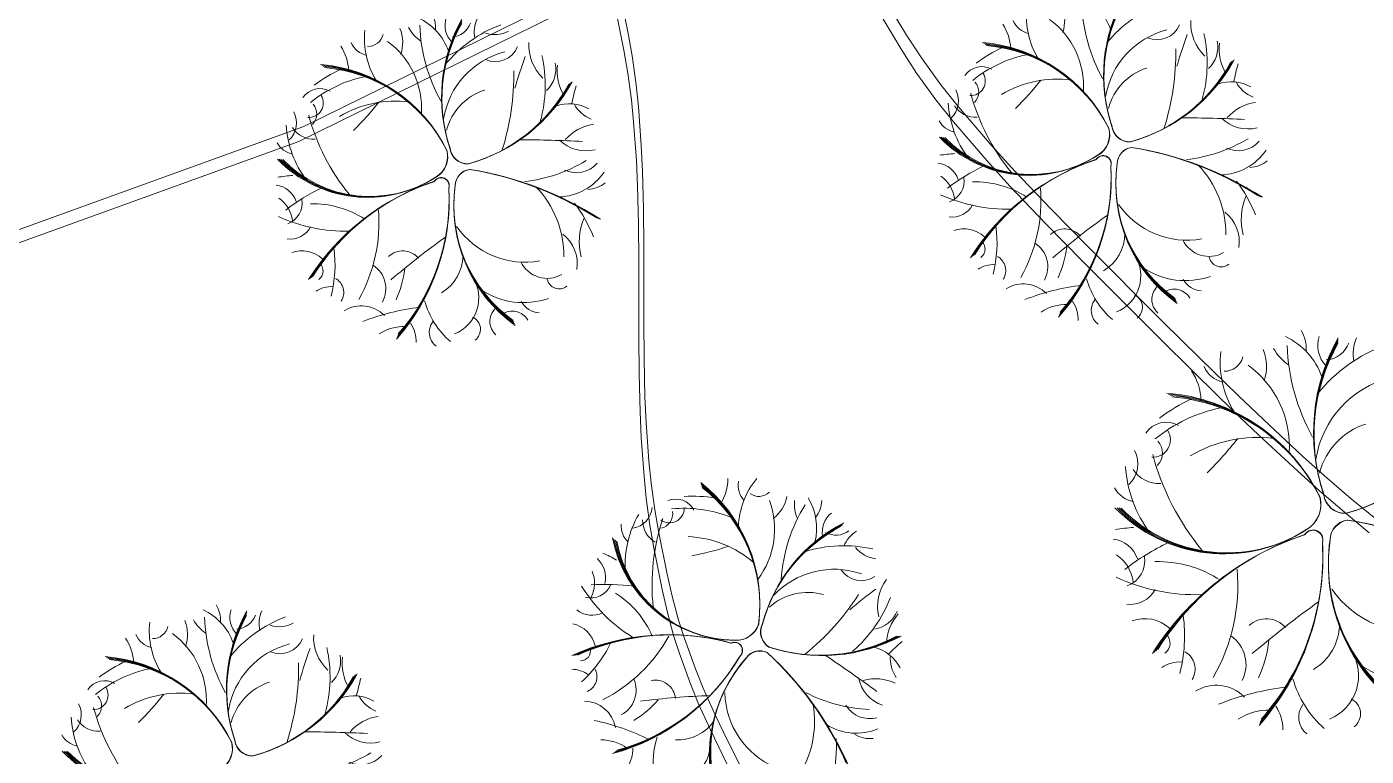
# Model space of a CAD drawing. Header units: metres. Extents: x -1097 to 1588, y -673 to 884.
# Drawn here: x 987.51 to 1029.23, y 579.69 to 602.42 of the extents above; entities that cross this region are included whole.
import ezdxf

# ---------------------------------------------------------------- set-up
doc = ezdxf.new("R2010")
doc.units = ezdxf.units.M
for name, color, linetype, lineweight, plot in [('TERRENO', 188, 'Continuous', 0, False), ('VEGETACION', 85, 'Continuous', 0, False), ('VISTA LEJOS', 7, 'Continuous', 0, False)]:
    doc.layers.add(name, color=color, linetype=linetype, lineweight=lineweight, plot=plot)

msp = doc.modelspace()

# ---------------------------------------------------------------- linework, layer by layer
at = {"layer": 'TERRENO'}
for points in [[(1005.843, 602.983), (1006.102, 601.687)], [(1014.762, 601.687), (1013.984, 602.983)], [(1006.102, 601.687), (1006.227, 600.977)], [(1015.222, 600.977), (1014.762, 601.687)], [(1006.227, 600.977), (1006.342, 600.142)], [(1015.827, 600.142), (1015.222, 600.977)], [(1006.342, 600.142), (1006.409, 599.46)], [(1016.374, 599.46), (1015.827, 600.142)], [(1006.409, 599.46), (1006.496, 598.25)], [(1017.411, 598.25), (1016.374, 599.46)], [(1006.496, 598.25), (1006.534, 597.454)], [(1018.131, 597.454), (1017.411, 598.25)], [(1006.534, 597.454), (1006.563, 596.273)], [(1019.255, 596.273), (1018.131, 597.454)], [(1006.563, 596.273), (1006.573, 595.101)], [(1020.407, 595.101), (1019.255, 596.273)], [(1006.573, 595.101), (1006.573, 592.769)], [(1022.739, 592.769), (1020.407, 595.101)], [(1006.573, 592.769), (1006.582, 591.597)], [(1023.911, 591.607), (1022.739, 592.769)], [(1006.582, 591.597), (1006.611, 590.417)], [(1025.091, 590.455), (1023.911, 591.607)], [(1025.888, 589.697), (1025.091, 590.455)], [(1006.611, 590.417), (1006.649, 589.62)], [(1006.649, 589.62), (1006.736, 588.41)], [(1027.098, 588.573), (1025.888, 589.697)], [(1006.736, 588.41), (1006.803, 587.728)], [(1027.779, 587.959), (1027.098, 588.573)], [(1028.615, 587.239), (1027.779, 587.959)], [(1006.803, 587.728), (1006.918, 586.893)], [(1029.325, 586.653), (1028.615, 587.239)], [(1006.918, 586.893), (1007.043, 586.183)], [(1007.043, 586.183), (1007.302, 584.887)], [(1007.302, 584.887), (1007.456, 584.205)], [(1007.456, 584.205), (1007.657, 583.456)], [(1007.657, 583.456), (1007.84, 582.89)], [(1007.84, 582.89), (1008.185, 581.94)], [(1008.185, 581.94), (1008.425, 581.344)], [(1008.425, 581.344), (1008.8, 580.509)], [(1008.8, 580.509), (1009.184, 579.712)], [(1009.184, 579.712), (1009.962, 578.157)]]:
    msp.add_lwpolyline(points, dxfattribs=at)
at = {"layer": 'VEGETACION'}
for centre, radius, start, end in [((1019.568, 601.751), 1.798, 19.3799, 65.0277), ((1021.125, 602.73), 2.478, 173.7036, -148.3047), ((1018.697, 602.609), 1.142, -18.7133, 22.7547), ((1025.539, 603.32), 5.171, -178.1326, -150.7686), ((1026.03, 600.916), 4.98, 150.7331, -161.4167), ((1025.984, 600.893), 4.93, 150.7331, -161.4167), ((1025.937, 600.871), 4.88, 150.7331, -161.4167), ((1025.891, 600.849), 4.83, 150.7331, -161.4167), ((1024.355, 599.307), 4.128, 110.7626, 140.8488), ((998.945, 601.066), 1.798, 19.3799, 65.0277), ((999.382, 602.392), 0.859, -4.3751, 32.8068), ((1005.407, 600.231), 4.98, 150.7331, -161.4167), ((1005.361, 600.208), 4.93, 150.7331, -161.4167), ((1005.315, 600.186), 4.88, 150.7331, -161.4167), ((1001.303, 602.471), 0.769, 162.6341, -136.29), ((1000.704, 602.765), 0.669, -85.9073, -20.2766), ((1002.442, 602.26), 0.996, 155.9267, -168.1089), ((1018.868, 602.887), 0.693, -156.8216, -102.7882), ((1017.839, 600.555), 2.589, -3.5394, 53.779), ((1025.164, 602.528), 1.399, 176.6602, -133.0871), ((1000.502, 602.045), 2.478, 173.7036, -148.3047), ((998.137, 602.284), 0.479, -91.5673, -13.2579), ((998.074, 601.924), 1.142, -18.7133, 22.7547), ((1000.387, 602.916), 1.118, -152.03, -122.6218), ((1004.916, 602.635), 5.171, -178.1326, -150.7686), ((1005.269, 600.164), 4.83, 150.7331, -161.4167), ((1003.733, 598.622), 4.128, 110.7626, 140.8488), ((1002.078, 603.106), 0.932, -107.8136, -62.3112), ((1016.617, 601.654), 1.544, 3.1897, 33.3637), ((1023.655, 599.823), 2.577, 104.3022, 170.9064), ((1022.717, 602.78), 0.762, -113.016, -23.0588), ((1034.808, 597.993), 11.909, 159.4444, 164.448), ((1020.047, 601.29), 4.231, -15.5135, 12.5466), ((995.994, 600.969), 1.544, 3.1897, 33.3637), ((998.246, 602.202), 0.693, -156.8216, -102.7882), ((997.216, 599.87), 2.589, -3.5394, 53.779), ((1002.094, 602.095), 0.762, -113.016, -23.0588), ((1004.542, 601.843), 1.399, 176.6602, -133.0871), ((1020.279, 596.897), 5.429, 115.84, 126.0473), ((1016.874, 597.102), 4.844, 26.488, 85.2614), ((1016.919, 597.118), 4.795, 26.488, 85.2614), ((1016.965, 597.133), 4.747, 26.488, 85.2614), ((1017.01, 597.149), 4.698, 26.488, 85.2614), ((1015.464, 601.622), 7.836, -17.4611, 0.7999), ((1023.67, 601.79), 0.937, -45.9704, 10.8268), ((1026.168, 601.725), 1.516, 172.9522, -149.5421), ((1003.032, 599.138), 2.577, 104.3022, 170.9064), ((1014.185, 597.308), 11.909, 159.4444, 164.448), ((999.425, 600.605), 4.231, -15.5135, 12.5466), ((1003.048, 601.105), 0.937, -45.9704, 10.8268), ((1019.453, 597.702), 3.928, 101.8229, 129.1764), ((1020.518, 603.769), 5.122, -74.6311, -28.7579), ((1020.509, 603.821), 5.175, -74.6311, -28.7579), ((1020.5, 603.874), 5.228, -74.6311, -28.7579), ((1020.49, 603.926), 5.281, -74.6311, -28.7579), ((998.83, 597.017), 3.928, 101.8229, 129.1764), ((999.657, 596.212), 5.429, 115.84, 126.0473), ((996.251, 596.417), 4.844, 26.488, 85.2614), ((996.297, 596.433), 4.795, 26.488, 85.2614), ((996.342, 596.449), 4.747, 26.488, 85.2614), ((996.387, 596.464), 4.698, 26.488, 85.2614), ((994.842, 600.937), 7.836, -17.4611, 0.7999), ((1005.545, 601.04), 1.516, 172.9522, -149.5421), ((1017.258, 600.536), 0.64, 60.4896, 145.8542), ((1016.911, 600.728), 0.453, -93.337, 31.2781), ((1022.948, 599.41), 1.809, 107.819, 165.0507), ((1033.82, 598.836), 8.915, 164.2299, 167.915), ((996.636, 599.851), 0.64, 60.4896, 145.8542), ((1002.325, 598.725), 1.809, 107.819, 165.0507), ((999.896, 603.084), 5.122, -74.6311, -28.7579), ((999.886, 603.136), 5.175, -74.6311, -28.7579), ((999.877, 603.189), 5.228, -74.6311, -28.7579), ((999.868, 603.241), 5.281, -74.6311, -28.7579), ((1013.197, 598.151), 8.915, 164.2299, 167.915), ((1015.805, 600.109), 0.725, -47.0727, 28.0407), ((1016.696, 600.385), 0.464, -44.3593, 41.3924), ((1019.606, 597.406), 3.382, 82.6825, 120.7871), ((1011.733, 606.538), 9.361, -45.3806, -38.1227), ((1025.026, 599.455), 1.25, 60.4793, 109.6306), ((1026.121, 601.221), 1.079, -151.08, -112.5106), ((996.289, 600.043), 0.453, -93.337, 31.2781), ((998.983, 596.721), 3.382, 82.6825, 120.7871), ((991.11, 605.853), 9.361, -45.3806, -38.1227), ((1019.383, 600.228), 3.177, -176.5521, -143.3248), ((1023.186, 602.018), 6.494, -165.075, -140.404), ((1026.002, 598.607), 1.474, 98.7465, 138.355), ((995.182, 599.424), 0.725, -47.0727, 28.0407), ((1002.563, 601.333), 6.494, -165.075, -140.404), ((996.074, 599.7), 0.464, -44.3593, 41.3924), ((1004.403, 598.77), 1.25, 60.4793, 109.6306), ((1005.498, 600.536), 1.079, -151.08, -112.5106), ((1017.062, 600.375), 0.776, -147.6286, -86.1269), ((998.76, 599.543), 3.177, -176.5521, -143.3248), ((996.44, 599.69), 0.776, -147.6286, -86.1269), ((1005.379, 597.922), 1.474, 98.7465, 138.355), ((1016.543, 599.83), 0.707, -150.9131, -100.7918), ((1020.487, 599.062), 0.75, -59.6316, 15.5267), ((1020.496, 599.058), 0.742, -59.6316, 15.5267), ((1020.505, 599.054), 0.735, -59.6316, 15.5267), ((1020.515, 599.05), 0.727, -59.6316, 15.5267), ((1021.868, 599.397), 0.563, -173.0796, -87.7707), ((1021.864, 599.389), 0.557, -173.0796, -87.7707), ((1021.859, 599.382), 0.551, -173.0796, -87.7707), ((1021.854, 599.375), 0.546, -173.0796, -87.7707), ((1023.108, 548.691), 50.894, 87.3706, 89.5682), ((1025.538, 600.37), 1.136, -135.5987, -75.0452), ((995.92, 599.145), 0.707, -150.9131, -100.7918), ((1002.485, 548.007), 50.894, 87.3706, 89.5682), ((1004.916, 599.685), 1.136, -135.5987, -75.0452), ((1018.743, 601.697), 3.908, -135.8986, -57.1106), ((1018.77, 601.667), 3.869, -135.8986, -57.1106), ((1018.797, 601.636), 3.83, -135.8986, -57.1106), ((1018.824, 601.606), 3.791, -135.8986, -57.1106), ((1023.122, 602.939), 4.686, -83.7709, -58.7855), ((1025.246, 599.42), 0.864, -115.4216, -41.3682), ((999.864, 598.377), 0.75, -59.6316, 15.5267), ((999.873, 598.373), 0.742, -59.6316, 15.5267), ((999.883, 598.369), 0.735, -59.6316, 15.5267), ((999.892, 598.365), 0.727, -59.6316, 15.5267), ((1001.245, 598.712), 0.563, -173.0796, -87.7707), ((1001.241, 598.704), 0.557, -173.0796, -87.7707), ((1001.236, 598.697), 0.551, -173.0796, -87.7707), ((1001.232, 598.69), 0.546, -173.0796, -87.7707), ((1016.745, 593.477), 5.002, 93.7471, 99.1785), ((1021.03, 598.139), 0.257, -16.3023, 147.7099), ((1021.034, 598.144), 0.255, -16.3023, 147.7099), ((1021.038, 598.15), 0.252, -16.3023, 147.7099), ((1021.042, 598.155), 0.249, -16.3023, 147.7099), ((1021.988, 598.15), 0.513, 97.6577, 178.4723), ((1021.993, 598.144), 0.518, 97.6577, 178.4723), ((1021.999, 598.139), 0.523, 97.6577, 178.4723), ((1022.005, 598.133), 0.529, 97.6577, 178.4723), ((1020.285, 588.451), 10.337, 57.3651, 80.9064), ((1020.274, 588.345), 10.444, 57.3651, 80.9064), ((1020.262, 588.24), 10.55, 57.3651, 80.9064), ((1020.25, 588.134), 10.657, 57.3651, 80.9064), ((1024.668, 599.532), 1.729, -88.7585, -33.4892), ((998.121, 601.012), 3.908, -135.8986, -57.1106), ((998.148, 600.982), 3.869, -135.8986, -57.1106), ((998.174, 600.951), 3.83, -135.8986, -57.1106), ((998.201, 600.921), 3.791, -135.8986, -57.1106), ((1001.365, 597.465), 0.513, 97.6577, 178.4723), ((1001.371, 597.459), 0.518, 97.6577, 178.4723), ((1001.377, 597.454), 0.523, 97.6577, 178.4723), ((1001.383, 597.448), 0.529, 97.6577, 178.4723), ((999.663, 587.766), 10.337, 57.3651, 80.9064), ((999.651, 587.66), 10.444, 57.3651, 80.9064), ((999.64, 587.555), 10.55, 57.3651, 80.9064), ((999.628, 587.449), 10.657, 57.3651, 80.9064), ((1002.499, 602.254), 4.686, -83.7709, -58.7855), ((1004.624, 598.735), 0.864, -115.4216, -41.3682), ((1015.793, 597.409), 0.769, 18.8941, 82.6604), ((1019.925, 592.596), 6.075, 115.3675, 127.9134), ((1023.108, 591.307), 7.338, 108.2278, 147.7413), ((1023.091, 591.38), 7.265, 108.2278, 147.7413), ((1023.074, 591.454), 7.191, 108.2278, 147.7413), ((1023.057, 591.528), 7.118, 108.2278, 147.7413), ((1014.718, 597.712), 6.568, -41.3673, 3.0982), ((1014.785, 597.722), 6.503, -41.3673, 3.0982), ((1014.852, 597.731), 6.437, -41.3673, 3.0982), ((1014.919, 597.741), 6.371, -41.3673, 3.0982), ((1025.846, 597.542), 4.415, 171.913, -125.4782), ((1025.892, 597.531), 4.461, 171.913, -125.4782), ((1025.938, 597.519), 4.506, 171.913, -125.4782), ((1025.983, 597.507), 4.552, 171.913, -125.4782), ((1021.78, 595.978), 3.076, -0.7301, 43.8737), ((1025.577, 598.928), 0.893, -88.4113, -50.0172), ((996.122, 592.792), 5.002, 93.7471, 99.1785), ((1002.485, 590.622), 7.338, 108.2278, 147.7413), ((1002.468, 590.695), 7.265, 108.2278, 147.7413), ((1002.452, 590.769), 7.191, 108.2278, 147.7413), ((1002.435, 590.843), 7.118, 108.2278, 147.7413), ((1000.407, 597.454), 0.257, -16.3023, 147.7099), ((1000.411, 597.459), 0.255, -16.3023, 147.7099), ((1000.415, 597.465), 0.252, -16.3023, 147.7099), ((1000.419, 597.47), 0.249, -16.3023, 147.7099), ((1004.046, 598.847), 1.729, -88.7585, -33.4892), ((1004.954, 598.243), 0.893, -88.4113, -50.0172), ((1015.383, 596.921), 1.034, 8.0443, 54.7383), ((1016.021, 597.608), 0.683, -69.9695, 9.6095), ((1017.037, 594.629), 2.961, 56.8352, 91.4125), ((1021.214, 594.692), 4.936, 22.1727, 36.2527), ((995.171, 596.724), 0.769, 18.8941, 82.6604), ((999.303, 591.911), 6.075, 115.3675, 127.9134), ((994.095, 597.027), 6.568, -41.3673, 3.0982), ((994.162, 597.037), 6.503, -41.3673, 3.0982), ((994.229, 597.046), 6.437, -41.3673, 3.0982), ((994.296, 597.056), 6.371, -41.3673, 3.0982), ((1005.224, 596.857), 4.415, 171.913, -125.4782), ((1005.269, 596.846), 4.461, 171.913, -125.4782), ((1005.315, 596.834), 4.506, 171.913, -125.4782), ((1005.361, 596.822), 4.552, 171.913, -125.4782), ((1001.157, 595.293), 3.076, -0.7301, 43.8737), ((1018.033, 601.719), 4.982, -114.5265, -88.3348), ((1014.251, 596.999), 4.849, -29.5738, 4.6334), ((1027.28, 596.408), 1.939, 158.2317, -165.9475), ((994.76, 596.236), 1.034, 8.0443, 54.7383), ((995.399, 596.923), 0.683, -69.9695, 9.6095), ((996.414, 593.944), 2.961, 56.8352, 91.4125), ((993.628, 596.314), 4.849, -29.5738, 4.6334), ((1000.592, 594.007), 4.936, 22.1727, 36.2527), ((1016.329, 597.215), 0.727, -96.7983, -28.2853), ((1023.654, 598.371), 2.603, -145.1395, -79.9094), ((997.41, 601.034), 4.982, -114.5265, -88.3348), ((1006.657, 595.723), 1.939, 158.2317, -165.9475), ((1034.867, 577.311), 23.615, 125.3964, 130.683), ((1024.102, 595.714), 1.176, -8.5549, 52.1279), ((995.707, 596.53), 0.727, -96.7983, -28.2853), ((1014.245, 576.626), 23.615, 125.3964, 130.683), ((1003.031, 597.686), 2.603, -145.1395, -79.9094), ((1003.479, 595.029), 1.176, -8.5549, 52.1279), ((1016.7, 595.173), 0.949, 47.6643, 109.6767), ((1013.795, 595.686), 3.935, -14.4093, 7.687), ((1019.838, 595.475), 0.645, 40.1362, 133.6344), ((1020.353, 595.988), 1.364, -59.5602, -0.2949), ((996.078, 594.488), 0.949, 47.6643, 109.6767), ((993.172, 595.001), 3.935, -14.4093, 7.687), ((999.215, 594.79), 0.645, 40.1362, 133.6344), ((1017.034, 595.49), 0.323, -53.9788, 45.2466), ((1018.428, 594.942), 0.883, -28.0192, 56.4509), ((1016.8, 595.922), 3.124, -25.0359, -6.7435), ((1024.342, 596.185), 0.921, -153.6978, -60.843), ((996.412, 594.805), 0.323, -53.9788, 45.2466), ((999.731, 595.303), 1.364, -59.5602, -0.2949), ((1003.72, 595.5), 0.921, -153.6978, -60.843), ((1017.497, 594.824), 0.504, -32.2089, 60.6406), ((1020.998, 594.656), 1.211, -67.7638, 32.3503), ((1024.712, 595.311), 0.376, -168.8643, -49.8025), ((997.806, 594.257), 0.883, -28.0192, 56.4509), ((996.177, 595.237), 3.124, -25.0359, -6.7435), ((1000.375, 593.971), 1.211, -67.7638, 32.3503), ((1017.602, 594.182), 0.824, 85.7524, 124.0799), ((1023.598, 596.87), 2.362, -123.8321, -70.7414), ((996.979, 593.497), 0.824, 85.7524, 124.0799), ((996.874, 594.139), 0.504, -32.2089, 60.6406), ((1002.975, 596.185), 2.362, -123.8321, -70.7414), ((1004.089, 594.626), 0.376, -168.8643, -49.8025), ((1018.549, 593.397), 1.01, 44.3843, 121.9898), ((1021.165, 587.471), 6.938, 96.616, 111.7048), ((1023.065, 595.288), 2.646, -164.2076, -131.0821), ((1023.11, 593.924), 0.557, 135.5337, -131.4923), ((1023.246, 593.668), 0.575, 30.6869, 123.3596), ((1024.128, 594.869), 0.676, -151.5837, -92.9724), ((1002.442, 594.603), 2.646, -164.2076, -131.0821), ((1003.506, 594.184), 0.676, -151.5837, -92.9724), ((1019.893, 592.331), 1.434, 88.5527, 123.2134), ((1019.184, 593.264), 1.079, -0.1646, 33.7767), ((1021.211, 593.583), 0.546, 143.2772, -127.661), ((1021.836, 593.673), 0.424, -52.5657, 65.2349), ((997.927, 592.712), 1.01, 44.3843, 121.9898), ((1000.542, 586.786), 6.938, 96.616, 111.7048), ((1001.213, 592.988), 0.424, -52.5657, 65.2349), ((1002.487, 593.239), 0.557, 135.5337, -131.4923), ((1002.624, 592.983), 0.575, 30.6869, 123.3596), ((999.271, 591.646), 1.434, 88.5527, 123.2134), ((998.561, 592.579), 1.079, -0.1646, 33.7767), ((1000.588, 592.898), 0.546, 143.2772, -127.661), ((1026.326, 592.394), 1.04, -4.3751, 32.8068), ((1025.798, 590.79), 2.176, 19.3799, 65.0277), ((1033.618, 589.779), 6.027, 150.7331, -161.4167), ((1033.563, 589.752), 5.967, 150.7331, -161.4167), ((1033.507, 589.725), 5.906, 150.7331, -161.4167), ((1033.451, 589.697), 5.846, 150.7331, -161.4167), ((1028.652, 592.49), 0.93, 162.6341, -136.29), ((1027.926, 592.845), 0.81, -85.9073, -20.2766), ((1030.03, 592.234), 1.206, 155.9267, -168.1089), ((1027.682, 591.975), 3, 173.7036, -148.3047), ((1024.82, 592.264), 0.58, -91.5673, -13.2579), ((1024.744, 591.828), 1.382, -18.7133, 22.7547), ((1027.543, 593.028), 1.353, -152.03, -122.6218), ((1033.024, 592.689), 6.258, -178.1326, -150.7686), ((1031.592, 587.831), 4.996, 110.7626, 140.8488), ((1022.227, 590.672), 1.869, 3.1897, 33.3637), ((1024.951, 592.164), 0.839, -156.8216, -102.7882), ((1023.706, 589.342), 3.133, -3.5394, 53.779), ((1030.744, 588.457), 3.119, 104.3022, 170.9064), ((1022.537, 585.163), 5.862, 26.488, 85.2614), ((1022.592, 585.182), 5.803, 26.488, 85.2614), ((1022.647, 585.201), 5.745, 26.488, 85.2614), ((1022.702, 585.22), 5.686, 26.488, 85.2614), ((1025.659, 585.889), 4.754, 101.8229, 129.1764), ((1026.659, 584.915), 6.571, 115.84, 126.0473), ((1023.003, 589.32), 0.775, 60.4896, 145.8542), ((1029.889, 587.956), 2.189, 107.819, 165.0507), ((1026.948, 593.231), 6.199, -74.6311, -28.7579), ((1026.937, 593.295), 6.263, -74.6311, -28.7579), ((1026.926, 593.359), 6.327, -74.6311, -28.7579), ((1026.914, 593.422), 6.391, -74.6311, -28.7579), ((1022.583, 589.552), 0.548, -93.337, 31.2781), ((1025.844, 585.53), 4.093, 82.6825, 120.7871), ((1021.243, 588.802), 0.878, -47.0727, 28.0407), ((1022.322, 589.136), 0.561, -44.3593, 41.3924), ((1016.316, 596.583), 11.329, -45.3806, -38.1227), ((1030.177, 591.113), 7.859, -165.075, -140.404), ((1007.799, 588.349), 1.544, -30.3109, -0.1369), ((1012.152, 586.758), 2.478, 140.203, 178.1947), ((1025.574, 588.947), 3.845, -176.5521, -143.3248), ((1022.766, 589.125), 0.939, -147.6286, -86.1269), ((1005.5, 584.411), 4.844, -7.0126, 51.7609), ((1005.547, 584.399), 4.795, -7.0126, 51.7609), ((1005.594, 584.387), 4.747, -7.0126, 51.7609), ((1005.64, 584.375), 4.698, -7.0126, 51.7609), ((1010.357, 588.134), 0.693, 169.6778, -136.2887), ((1022.137, 588.464), 0.855, -150.9131, -100.7918), ((1007.717, 587.063), 0.64, 26.989, 112.3536), ((1008.227, 582.36), 5.429, 82.3394, 92.5468), ((1010.312, 588.263), 0.479, -125.0679, -46.7585), ((1008.211, 586.758), 2.589, -37.04, 20.2784), ((1010.061, 587.998), 1.142, -52.2138, -10.7459), ((1016.158, 584.814), 5.171, 148.3668, 175.7309), ((1012.536, 587.548), 1.118, 174.4694, -156.1224), ((1010.313, 586.801), 1.798, -14.1206, 31.5271), ((1011.409, 587.666), 0.859, -37.8757, -0.6938), ((1026.91, 587.535), 0.907, -59.6316, 15.5267), ((1026.921, 587.53), 0.898, -59.6316, 15.5267), ((1026.933, 587.525), 0.889, -59.6316, 15.5267), ((1026.944, 587.521), 0.88, -59.6316, 15.5267), ((1028.582, 587.94), 0.681, -173.0796, -87.7707), ((1028.576, 587.931), 0.674, -173.0796, -87.7707), ((1028.571, 587.923), 0.667, -173.0796, -87.7707), ((1028.565, 587.914), 0.66, -173.0796, -87.7707), ((1009.318, 585.633), 3.177, 149.9473, -176.8254), ((1006.269, 587.509), 0.725, -80.5732, -5.4598), ((1013.477, 585.027), 6.494, 161.4244, -173.9045), ((1007.533, 587.414), 0.453, -126.8376, -2.2225), ((1007.164, 587.247), 0.464, -77.8599, 7.8919), ((1007.982, 583.488), 3.928, 68.3223, 95.6759), ((1013.055, 586.671), 0.769, 129.1335, -169.7906), ((1024.8, 590.724), 4.73, -135.8986, -57.1106), ((1024.833, 590.687), 4.683, -135.8986, -57.1106), ((1024.865, 590.651), 4.635, -135.8986, -57.1106), ((1024.897, 590.614), 4.588, -135.8986, -57.1106), ((1006.73, 586.868), 0.707, 175.5863, -134.2924), ((1007.464, 587.037), 0.776, 178.8709, -119.6274), ((1015.088, 582.558), 4.83, 117.2325, 165.0827), ((1015.139, 582.552), 4.88, 117.2325, 165.0827), ((1015.19, 582.545), 4.93, 117.2325, 165.0827), ((1015.24, 582.538), 4.98, 117.2325, 165.0827), ((1012.717, 587.247), 0.669, -119.4079, -53.7772), ((1013.888, 585.866), 0.996, 122.4262, 158.3906), ((1022.382, 580.776), 6.054, 93.7471, 99.1785), ((1027.568, 586.418), 0.311, -16.3023, 147.7099), ((1027.572, 586.425), 0.308, -16.3023, 147.7099), ((1027.577, 586.431), 0.305, -16.3023, 147.7099), ((1027.582, 586.438), 0.302, -16.3023, 147.7099), ((1028.726, 586.431), 0.621, 97.6577, 178.4723), ((1028.734, 586.424), 0.627, 97.6577, 178.4723), ((1028.741, 586.418), 0.634, 97.6577, 178.4723), ((1028.748, 586.411), 0.64, 97.6577, 178.4723), ((1026.666, 574.693), 12.511, 57.3651, 80.9064), ((1026.652, 574.565), 12.64, 57.3651, 80.9064), ((1026.638, 574.438), 12.769, 57.3651, 80.9064), ((1026.624, 574.31), 12.898, 57.3651, 80.9064), ((1009.596, 587.211), 3.908, -169.3991, -90.6111), ((1009.601, 587.171), 3.869, -169.3991, -90.6111), ((1009.607, 587.131), 3.83, -169.3991, -90.6111), ((1009.612, 587.091), 3.791, -169.3991, -90.6111), ((1007.946, 583.156), 3.382, 49.1819, 87.2866), ((1021.23, 585.534), 0.931, 18.8941, 82.6604), ((1026.231, 579.709), 7.353, 115.3675, 127.9134), ((1030.082, 578.149), 8.881, 108.2278, 147.7413), ((1030.062, 578.238), 8.792, 108.2278, 147.7413), ((1030.041, 578.327), 8.703, 108.2278, 147.7413), ((1030.021, 578.417), 8.615, 108.2278, 147.7413), ((1019.928, 585.901), 7.95, -41.3673, 3.0982), ((1020.009, 585.913), 7.87, -41.3673, 3.0982), ((1020.09, 585.925), 7.791, -41.3673, 3.0982), ((1020.172, 585.936), 7.711, -41.3673, 3.0982), ((1033.396, 585.696), 5.344, 171.913, -125.4782), ((1033.452, 585.682), 5.399, 171.913, -125.4782), ((1033.507, 585.668), 5.454, 171.913, -125.4782), ((1033.562, 585.653), 5.509, 171.913, -125.4782), ((1004.769, 585.264), 0.769, -14.6065, 49.1598), ((1003.392, 581.46), 5.002, 60.2465, 65.6779), ((1006.422, 595.117), 9.361, -78.8812, -71.6233), ((1012.956, 582.12), 4.128, 77.262, 107.3482), ((1014.051, 586.773), 0.932, -141.3142, -95.8118), ((1020.733, 584.944), 1.251, 8.0443, 54.7383), ((1021.506, 585.775), 0.827, -69.9695, 9.6095), ((1004.157, 585.083), 1.034, -25.4563, 21.2377), ((1012.657, 582.938), 2.577, 70.8016, 137.4059), ((1013.507, 585.921), 0.762, -146.5166, -56.5593), ((1022.735, 582.17), 3.584, 56.8352, 91.4125), ((1019.363, 585.039), 5.869, -29.5738, 4.6334), ((1005.069, 585.303), 0.683, -103.4701, -23.891), ((1005.558, 578.969), 6.075, 81.8669, 94.4128), ((1015.408, 584.36), 1.399, 143.1596, -166.5877), ((1023.94, 590.751), 6.03, -114.5265, -88.3348), ((1009.015, 587.622), 4.982, -148.0271, -121.8354), ((1004.271, 582.259), 2.961, 23.3346, 57.9119), ((1011.839, 582.983), 1.809, 74.3184, 131.5501), ((1006.82, 588.958), 7.836, -50.9616, -32.7007), ((1020.947, 575.256), 11.909, 125.9438, 130.9474), ((1010.458, 586.152), 4.231, -49.014, -20.954), ((1021.879, 585.299), 0.88, -96.7983, -28.2853), ((1030.743, 586.699), 3.15, -145.1395, -79.9094), ((992.242, 582.618), 1.798, 19.3799, 65.0277), ((992.679, 583.944), 0.859, -4.3751, 32.8068), ((998.704, 581.782), 4.98, 150.7331, -161.4167), ((998.658, 581.76), 4.93, 150.7331, -161.4167), ((994.601, 584.023), 0.769, 162.6341, -136.29), ((995.739, 583.811), 0.996, 155.9267, -168.1089), ((1005.109, 584.806), 0.727, -130.2988, -61.7859), ((1013.755, 584.569), 0.937, -79.471, -22.6738), ((1044.314, 561.211), 28.581, 125.3964, 130.683), ((993.799, 583.597), 2.478, 173.7036, -148.3047), ((991.372, 583.476), 1.142, -18.7133, 22.7547), ((993.684, 584.467), 1.118, -152.03, -122.6218), ((998.213, 584.187), 5.171, -178.1326, -150.7686), ((998.612, 581.738), 4.88, 150.7331, -161.4167), ((998.566, 581.715), 4.83, 150.7331, -161.4167), ((997.03, 580.173), 4.128, 110.7626, 140.8488), ((994.001, 584.316), 0.669, -85.9073, -20.2766), ((995.375, 584.657), 0.932, -107.8136, -62.3112), ((1004.291, 582.898), 0.949, 14.1637, 76.1762), ((1009.595, 584.051), 0.75, -93.1322, -17.9739), ((1009.6, 584.043), 0.742, -93.1322, -17.9739), ((1009.606, 584.035), 0.735, -93.1322, -17.9739), ((1009.612, 584.026), 0.727, -93.1322, -17.9739), ((1010.908, 583.558), 0.546, 153.4198, -121.2712), ((1010.916, 583.561), 0.551, 153.4198, -121.2712), ((1010.924, 583.565), 0.557, 153.4198, -121.2712), ((1010.932, 583.568), 0.563, 153.4198, -121.2712), ((1015.802, 583.136), 1.516, 139.4516, 176.9574), ((1022.327, 582.828), 1.149, 47.6643, 109.6767), ((1018.811, 583.449), 4.762, -14.4093, 7.687), ((1026.125, 583.193), 0.78, 40.1362, 133.6344), ((1026.748, 583.815), 1.651, -59.5602, -0.2949), ((989.292, 582.52), 1.544, 3.1897, 33.3637), ((991.543, 583.754), 0.693, -156.8216, -102.7882), ((991.435, 583.836), 0.479, -91.5673, -13.2579), ((990.514, 581.422), 2.589, -3.5394, 53.779), ((995.391, 583.647), 0.762, -113.016, -23.0588), ((997.839, 583.394), 1.399, 176.6602, -133.0871), ((1007.5, 576.138), 7.338, 74.7272, 114.2407), ((1007.527, 576.208), 7.265, 74.7272, 114.2407), ((1007.553, 576.279), 7.191, 74.7272, 114.2407), ((1007.58, 576.35), 7.118, 74.7272, 114.2407), ((1003.257, 585.773), 4.849, -63.0744, -28.8672), ((1012.219, 587.959), 5.122, -108.1317, -62.2585), ((1012.24, 588.008), 5.175, -108.1317, -62.2585), ((1012.262, 588.057), 5.228, -108.1317, -62.2585), ((1012.283, 588.106), 5.281, -108.1317, -62.2585), ((1022.732, 583.212), 0.39, -53.9788, 45.2466), ((1024.419, 582.549), 1.069, -28.0192, 56.4509), ((996.33, 580.69), 2.577, 104.3022, 170.9064), ((1007.482, 578.86), 11.909, 159.4444, 164.448), ((992.722, 582.156), 4.231, -15.5135, 12.5466), ((1004.745, 582.979), 0.323, -87.4794, 11.746), ((1002.151, 584.93), 3.935, -47.9098, -25.8136), ((1009.539, 582.982), 0.257, -49.8029, 114.2093), ((1009.545, 582.984), 0.255, -49.8029, 114.2093), ((1009.551, 582.987), 0.252, -49.8029, 114.2093), ((1009.557, 582.989), 0.249, -49.8029, 114.2093), ((1010.349, 582.439), 0.529, 64.1571, 144.9717), ((1010.347, 582.447), 0.523, 64.1571, 144.9717), ((1010.345, 582.455), 0.518, 64.1571, 144.9717), ((1010.343, 582.462), 0.513, 64.1571, 144.9717), ((1003.57, 575.314), 10.337, 23.8645, 47.4059), ((1003.502, 575.233), 10.444, 23.8645, 47.4059), ((1003.434, 575.151), 10.55, 23.8645, 47.4059), ((1013.597, 581.874), 1.25, 26.9787, 76.13), ((1020.588, 576.504), 8.915, 130.7293, 134.4144), ((1023.291, 582.406), 0.61, -32.2089, 60.6406), ((1022.448, 583.734), 3.781, -25.0359, -6.7435), ((1027.528, 582.202), 1.466, -67.7638, 32.3503), ((992.954, 577.763), 5.429, 115.84, 126.0473), ((989.548, 577.969), 4.844, 26.488, 85.2614), ((989.594, 577.984), 4.795, 26.488, 85.2614), ((989.639, 578), 4.747, 26.488, 85.2614), ((989.685, 578.016), 4.698, 26.488, 85.2614), ((988.139, 582.489), 7.836, -17.4611, 0.7999), ((996.345, 582.657), 0.937, -45.9704, 10.8268), ((998.843, 582.591), 1.516, 172.9522, -149.5421), ((1004.039, 586.11), 6.568, -74.8679, -30.4024), ((1004.101, 586.081), 6.503, -74.8679, -30.4024), ((1004.162, 586.052), 6.437, -74.8679, -30.4024), ((1004.223, 586.023), 6.371, -74.8679, -30.4024), ((1013.32, 579.721), 4.552, 138.4124, -158.9788), ((1013.289, 579.756), 4.506, 138.4124, -158.9788), ((1013.257, 579.791), 4.461, 138.4124, -158.9788), ((1013.225, 579.826), 4.415, 138.4124, -158.9788), ((1003.367, 575.07), 10.657, 23.8645, 47.4059), ((983.979, 540.602), 50.894, 53.8701, 56.0677), ((1015.485, 582.743), 1.079, 175.4194, -146.0112), ((1023.419, 581.629), 0.997, 85.7524, 124.0799), ((1030.675, 584.883), 2.858, -123.8321, -70.7414), ((992.128, 578.568), 3.928, 101.8229, 129.1764), ((993.193, 584.635), 5.122, -74.6311, -28.7579), ((993.184, 584.688), 5.175, -74.6311, -28.7579), ((993.174, 584.74), 5.228, -74.6311, -28.7579), ((993.165, 584.793), 5.281, -74.6311, -28.7579), ((1006.494, 579.702), 8.915, 164.2299, 167.915), ((1004.496, 581.574), 0.824, 52.2518, 90.5793), ((1004.763, 582.168), 0.504, -65.7095, 27.1401), ((1005.604, 581.752), 0.883, -61.5198, 22.9503), ((1014.529, 582.354), 1.136, -169.0993, -108.5458), ((1013.943, 580.628), 1.474, 65.2459, 104.8545), ((1030.03, 582.968), 3.202, -164.2076, -131.0821), ((989.933, 581.403), 0.64, 60.4896, 145.8542), ((989.586, 581.595), 0.453, -93.337, 31.2781), ((995.623, 580.277), 1.809, 107.819, 165.0507), ((1007.074, 581.418), 0.645, 6.6356, 100.1339), ((1011.855, 581.727), 2.603, -178.6401, -113.41), ((1013.933, 585.83), 4.686, -117.2715, -92.2861), ((1024.565, 580.679), 1.222, 44.3843, 121.9898), ((1027.73, 573.507), 8.396, 96.616, 111.7048), ((988.479, 580.976), 0.725, -47.0727, 28.0407), ((989.371, 581.252), 0.464, -44.3593, 41.3924), ((992.281, 578.272), 3.382, 82.6825, 120.7871), ((984.408, 587.404), 9.361, -45.3806, -38.1227), ((997.7, 580.322), 1.25, 60.4793, 109.6306), ((998.795, 582.088), 1.079, -151.08, -112.5106), ((1004.853, 580.397), 1.01, 10.8837, 88.4892), ((1004.787, 583.468), 3.124, -58.5365, -40.244), ((1009.581, 557.977), 23.615, 91.8959, 97.1824), ((1008.971, 580.767), 3.076, -34.2307, 10.3731), ((1013.762, 581.723), 0.864, -148.9222, -74.8688), ((1027.787, 580.905), 0.66, 143.2772, -127.661), ((1028.543, 581.013), 0.513, -52.5657, 65.2349), ((992.057, 581.095), 3.177, -176.5521, -143.3248), ((995.861, 582.885), 6.494, -165.075, -140.404), ((998.676, 579.474), 1.474, 98.7465, 138.355), ((1026.192, 579.389), 1.735, 88.5527, 123.2134), ((1025.333, 580.518), 1.306, -0.1646, 33.7767), ((989.737, 581.242), 0.776, -147.6286, -86.1269), ((995.782, 529.558), 50.894, 87.3706, 89.5682), ((998.213, 581.236), 1.136, -135.5987, -75.0452), ((1003.763, 574.012), 6.938, 63.1155, 78.2042), ((1007.787, 581.562), 1.364, -93.0608, -33.7955), ((1013.341, 582.136), 1.729, -122.2591, -66.9897), ((989.218, 580.696), 0.707, -150.9131, -100.7918), ((993.161, 579.928), 0.75, -59.6316, 15.5267), ((993.171, 579.924), 0.742, -59.6316, 15.5267), ((993.18, 579.921), 0.735, -59.6316, 15.5267), ((993.189, 579.917), 0.727, -59.6316, 15.5267), ((994.543, 580.263), 0.563, -173.0796, -87.7707), ((994.538, 580.256), 0.557, -173.0796, -87.7707), ((994.534, 580.249), 0.551, -173.0796, -87.7707), ((994.529, 580.242), 0.546, -173.0796, -87.7707), ((1005.385, 578.766), 1.434, 55.0521, 89.7129), ((1009.662, 579.481), 2.646, 162.2918, -164.5827), ((1007.589, 580.095), 1.211, -101.2643, -1.1503), ((1007.79, 580.006), 4.936, -11.3278, 2.7521), ((1013.766, 581.131), 0.893, -121.9118, -83.5178), ((991.418, 582.563), 3.908, -135.8986, -57.1106), ((991.445, 582.533), 3.869, -135.8986, -57.1106), ((991.472, 582.503), 3.83, -135.8986, -57.1106), ((991.498, 582.473), 3.791, -135.8986, -57.1106), ((995.797, 583.806), 4.686, -83.7709, -58.7855), ((997.921, 580.287), 0.864, -115.4216, -41.3682), ((1005.308, 579.936), 1.079, -33.6652, 0.2761)]:
    msp.add_arc(centre, radius, start, end, dxfattribs=at)
at = {"layer": 'VISTA LEJOS'}
for points in [[(1232.384, 715.476), (996.134, 599.316)], [(1232.233, 715.007), (995.983, 598.847)], [(1005.994, 603.453), (1006.253, 602.157), (1006.378, 601.446), (1006.493, 600.611), (1006.56, 599.93), (1006.647, 598.72), (1006.685, 597.923), (1006.714, 596.742), (1006.723, 595.571), (1006.723, 593.238), (1006.733, 592.067), (1006.762, 590.886), (1006.8, 590.089), (1006.887, 588.88), (1006.954, 588.198), (1007.069, 587.363), (1007.194, 586.653), (1007.453, 585.357), (1007.607, 584.675), (1007.808, 583.926), (1007.991, 583.36), (1008.336, 582.409), (1008.576, 581.814), (1008.951, 580.979), (1009.335, 580.182), (1010.112, 578.627)], [(1029.476, 587.123), (1028.765, 587.709), (1027.93, 588.429), (1027.249, 589.043), (1026.039, 590.166), (1025.242, 590.925), (1024.061, 592.077), (1022.89, 593.238), (1020.557, 595.571), (1019.405, 596.742), (1018.282, 597.923), (1017.562, 598.72), (1016.525, 599.93), (1015.978, 600.611), (1015.373, 601.446), (1014.912, 602.157), (1014.135, 603.453)], [(996.134, 599.316), (820.324, 535.676)], [(995.983, 598.847), (820.173, 535.207)]]:
    msp.add_lwpolyline(points, dxfattribs=at)

doc.saveas('drawing.dxf')
